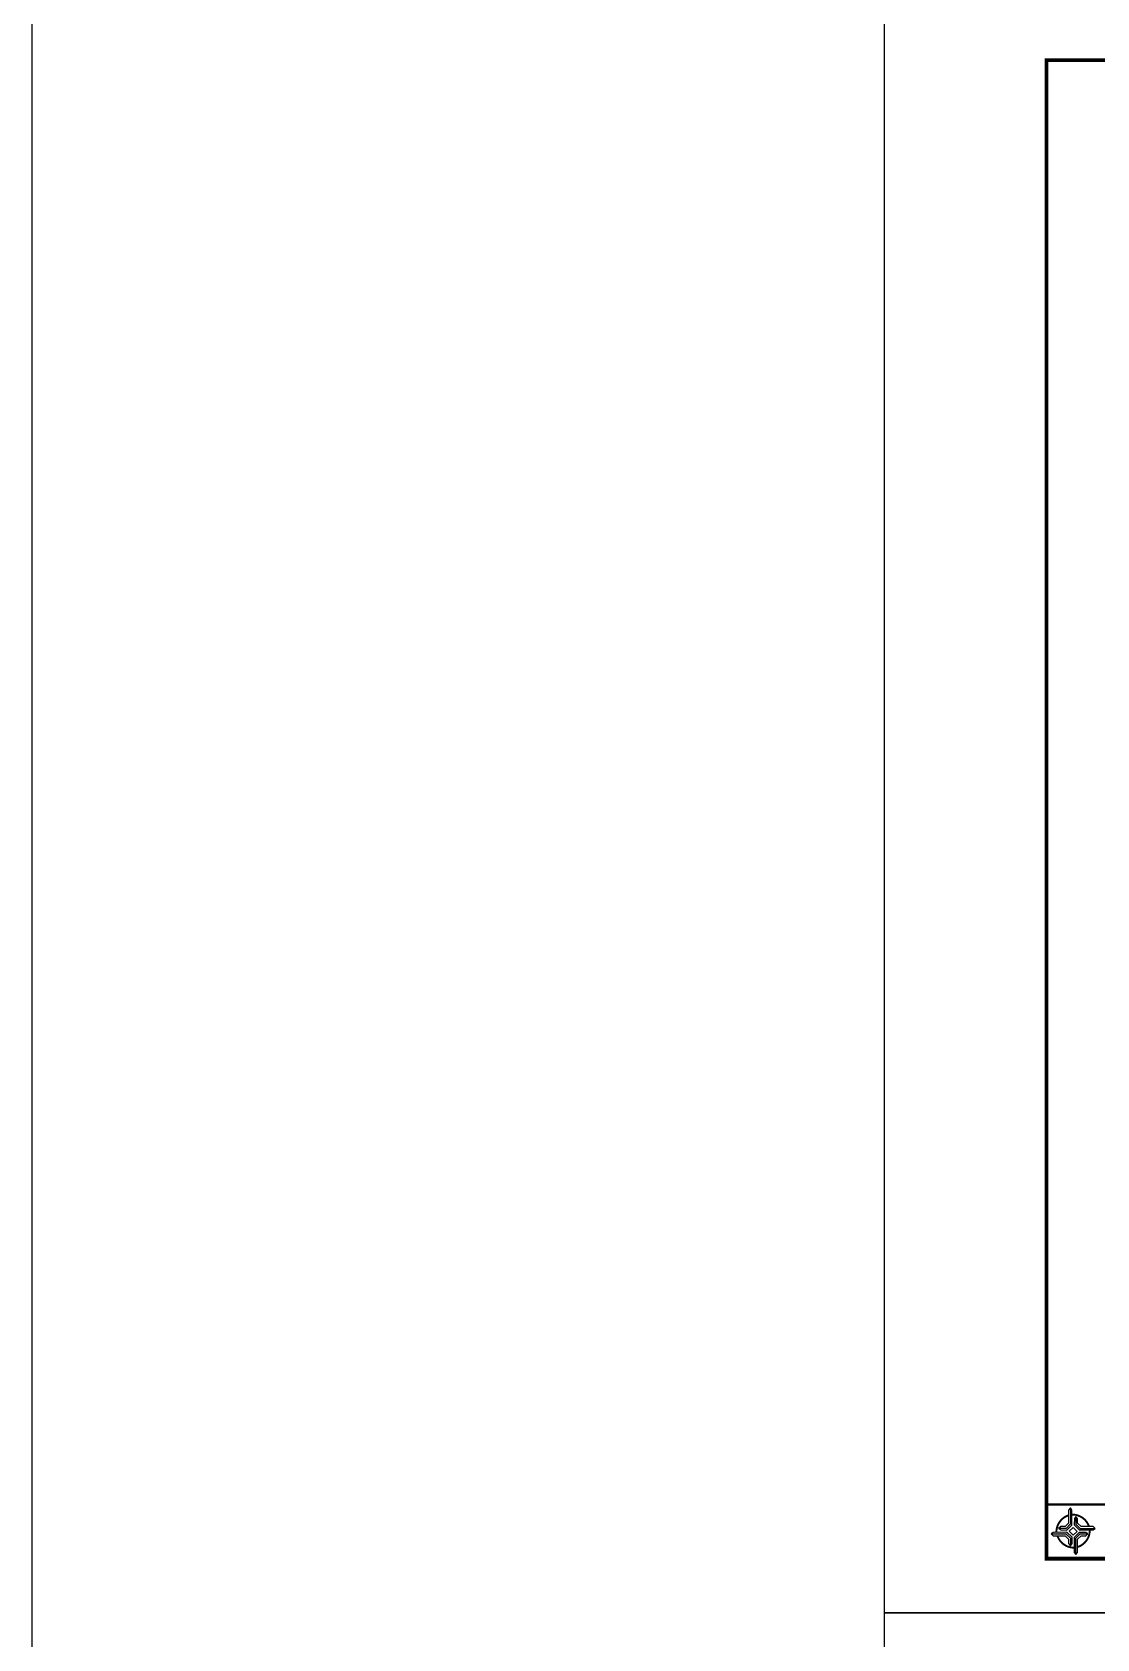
# Model space of a CAD drawing. Extents: x 4349 to 271026, y -15323 to -8945.
# Drawn here: x 4349.4 to 4546.2, y -14948.7 to -14651.7 of the extents above; entities that cross this region are included whole.
import ezdxf

# ---------------------------------------------------------------- set-up
doc = ezdxf.new("R2010")
doc.units = 0
doc.header["$LTSCALE"] = 2
doc.layers.get('0').update_dxf_attribs({"linetype": 'CONTINUOUS'})
doc.layers.add('图框', color=7, linetype='CONTINUOUS')

# ---------------------------------------------------------------- blocks, each defined once
blk = doc.blocks.new('tb')
at = {"lineweight": -3}
h = blk.add_hatch(color=256, dxfattribs=at)
h.paths.add_polyline_path([(-1.23, -0.13), (-3.78, -0.14), (-4.14, -0.41), (-1.4, -0.44), (-0.56, -1.24), (-0.54, -2.62), (-0.27, -2.2), (-0.26, -1.06)])
h.paths.add_polyline_path([(0.13, -1.08), (0.14, -3.86), (0.41, -4.26), (0.44, -1.24), (1.25, -0.43), (2.66, -0.43), (2.26, -0.16), (1.07, -0.15)])
h.paths.add_polyline_path([(1.08, 0.3), (3.62, 0.3), (4.02, 0.56), (1.25, 0.57), (0.43, 1.39), (0.43, 2.8), (0.16, 2.41), (0.15, 1.24)])
h.paths.add_polyline_path([(-0.28, 1.21), (-0.28, 3.99), (-0.56, 4.39), (-0.57, 1.41), (-1.38, 0.6), (-2.74, 0.56), (-2.33, 0.3), (-1.2, 0.29)])
for p, q in [((-0.56, 4.39), (-0.57, 1.41)), ((-1.38, 0.6), (-2.74, 0.56)), ((-0.57, 1.41), (-1.38, 0.6)), ((0.43, 2.8), (0.43, 1.39)), ((0.43, 1.39), (1.25, 0.57)), ((1.25, 0.57), (4.02, 0.56)), ((-4.14, -0.41), (-1.4, -0.44)), ((-1.4, -0.44), (-0.56, -1.24)), ((-0.56, -1.24), (-0.54, -2.62)), ((0.41, -4.26), (0.44, -1.24)), ((0.44, -1.24), (1.25, -0.43)), ((1.25, -0.43), (2.66, -0.43))]:
    blk.add_line(p, q, dxfattribs=at)
at = {"lineweight": -3, "const_width": 0.35, "flags": 128}
for points in [[(-0.9, 3.02, 0.324167), (-3.16, -0.14)], [(2.88, 0.92, 0.324403), (-0.24, 3.15)], [(0.75, -2.86, 0.325418), (3.02, 0.26)], [(-2.98, -0.76, 0.322976), (0.14, -2.98)]]:
    blk.add_lwpolyline(points, format="xyb", dxfattribs=at)
at = {"lineweight": -3, "flags": 128}
for points in [[(-0.9, 3.99), (-0.9, 1.58), (-1.53, 0.91), (-2.34, 0.91), (-2.74, 0.56), (-2.33, 0.3), (-1.2, 0.29), (-0.28, 1.21), (-0.28, 3.99), (-0.56, 4.39)], [(-0.04, 0.77), (0.68, 0.04), (-0.04, -0.69), (-0.77, 0.05)], [(3.62, 0.92), (1.43, 0.92), (0.77, 1.54), (0.77, 2.38), (0.43, 2.8), (0.16, 2.41), (0.15, 1.24), (1.08, 0.3), (3.62, 0.3), (4.02, 0.56)], [(-3.73, -0.76), (-1.54, -0.76), (-0.89, -1.39), (-0.89, -2.21), (-0.54, -2.62), (-0.27, -2.2), (-0.26, -1.06), (-1.23, -0.13), (-3.78, -0.14), (-4.14, -0.41)], [(0.75, -3.85), (0.75, -1.43), (1.4, -0.78), (2.26, -0.78), (2.66, -0.43), (2.26, -0.16), (1.07, -0.15), (0.13, -1.08), (0.14, -3.86), (0.41, -4.26)]]:
    blk.add_lwpolyline(points, close=True, dxfattribs=at)
blk = doc.blocks.new('12345')
at = {"layer": '图框'}
blk.add_lwpolyline([(4926.93, -9362.88), (4926.93, -9065.88), (4506.93, -9065.88), (4506.93, -9362.88)], close=True, dxfattribs=at)
blk = doc.blocks.new('123456')
at = {"layer": '图框', "linetype": 'Continuous'}
blk.add_blockref('12345', (0, -2522.15), dxfattribs=at)

msp = doc.modelspace()

# ---------------------------------------------------------------- linework, layer by layer
at = {"layer": '图框', "linetype": 'Continuous'}
msp.add_lwpolyline([(4349.44171, -13932.41183), (7922.30761, -13932.41183), (7922.30761, -15323.10152), (4349.44171, -15323.10152)], close=True, dxfattribs=at)
at = {"layer": '图框'}
for points, const_width in [([(4916.92857, -14656.90394), (4536.92857, -14656.90394), (4536.92858, -14933.90394), (4916.92858, -14933.90394), (4916.92857, -14656.90394)], 0.7), ([(4536.92858, -14923.90394), (4916.92858, -14923.90394)], 0.4)]:
    msp.add_lwpolyline(points, dxfattribs=dict(at, const_width=const_width))

# ---------------------------------------------------------------- block references
at = {"layer": '图框', "color": 1, "linetype": 'Continuous'}
for p in [(0, -3058.87737), (0, -3355.87737)]:
    msp.add_blockref('123456', p, dxfattribs=at)
at = {"layer": '图框', "lineweight": -3}
msp.add_blockref('tb', (4541.92431, -14928.8986), dxfattribs=at)

doc.saveas('drawing.dxf')
